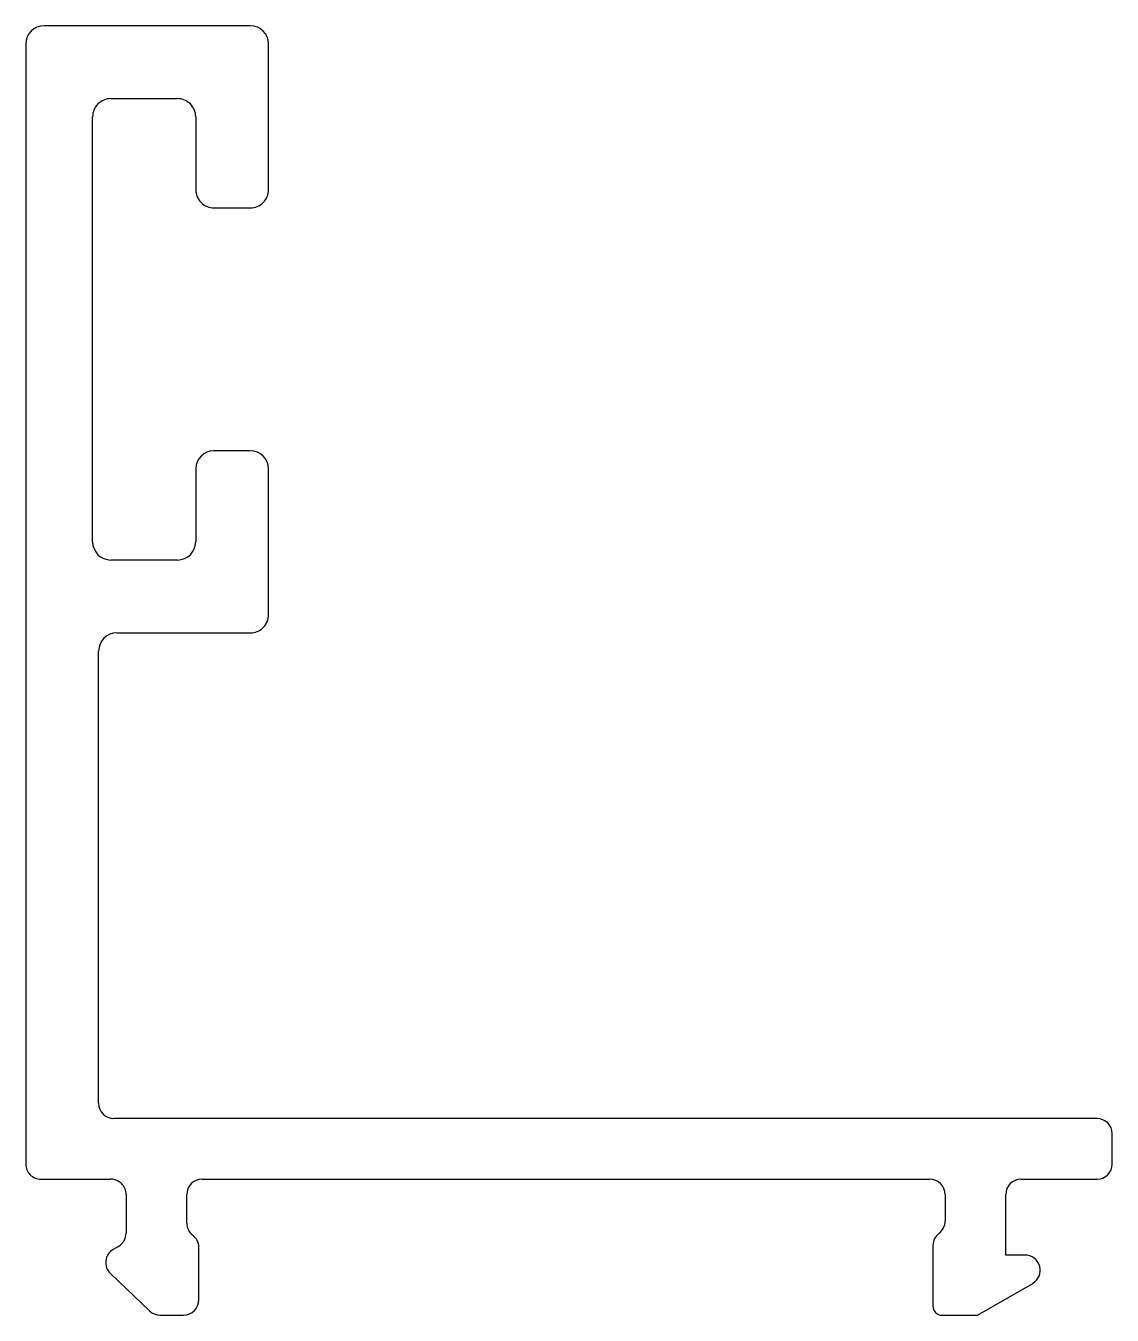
# Model space of a CAD drawing. Extents: x 436.2 to 454.1, y 513.2 to 534.4.
import ezdxf

# ---------------------------------------------------------------- set-up
doc = ezdxf.new("R2010")
doc.units = 0
doc.layers.get('0').update_dxf_attribs({"linetype": 'CONTINUOUS'})

msp = doc.modelspace()

# ---------------------------------------------------------------- linework, layer by layer
for p, q in [((439.866, 534.404), (436.467, 534.404)), ((436.166, 534.104), (436.166, 515.654)), ((440.166, 531.704), (440.166, 534.104)), ((437.567, 533.204), (438.666, 533.204)), ((437.266, 525.904), (437.266, 532.904)), ((438.966, 532.904), (438.966, 531.704)), ((439.267, 531.404), (439.866, 531.404)), ((439.866, 527.404), (439.267, 527.404)), ((438.966, 527.104), (438.966, 525.904)), ((440.166, 524.704), (440.166, 527.104)), ((438.666, 525.604), (437.567, 525.604)), ((437.667, 524.404), (439.866, 524.404)), ((437.366, 516.654), (437.366, 524.104)), ((453.816, 516.404), (437.616, 516.404)), ((454.066, 515.654), (454.066, 516.154)), ((436.416, 515.404), (437.569, 515.404)), ((439.069, 515.404), (451.063, 515.404)), ((452.563, 515.404), (453.816, 515.404)), ((437.819, 515.154), (437.819, 514.514)), ((438.819, 514.679), (438.819, 515.154)), ((451.313, 515.154), (451.313, 514.714)), ((452.313, 514.154), (452.313, 515.154)), ((437.694, 514.297), (437.608, 514.248)), ((439.017, 513.416), (439.017, 514.281)), ((451.113, 514.314), (451.113, 513.314)), ((452.631, 514.154), (452.313, 514.154)), ((437.561, 513.851), (438.204, 513.235)), ((451.848, 513.164), (452.756, 513.688)), ((438.377, 513.166), (438.767, 513.166)), ((451.263, 513.164), (451.848, 513.164))]:
    msp.add_line(p, q)
for centre, radius, start, end in [((436.467, 534.104), 0.3, 90.0032, 179.9852), ((439.866, 534.104), 0.3, 0.0148, 89.9968), ((437.567, 532.904), 0.3, 90.0032, 180.0085), ((438.666, 532.904), 0.3, 359.9915, 89.9968), ((439.267, 531.704), 0.3, 179.9915, 270.0026), ((439.866, 531.704), 0.3, 270.0032, 0.0085), ((439.267, 527.104), 0.3, 89.9974, 179.9852), ((439.866, 527.104), 0.3, 0.0148, 89.9968), ((437.567, 525.904), 0.3, 180.0148, 269.9968), ((438.666, 525.904), 0.3, 270.0032, 359.9852), ((439.866, 524.704), 0.3, 270.0032, 0.0085), ((437.667, 524.104), 0.3, 90.0032, 179.9852), ((437.616, 516.654), 0.25, 180, 270), ((453.816, 516.154), 0.25, 360, 90), ((436.416, 515.654), 0.25, 180, 270.0001), ((453.816, 515.654), 0.25, 270, 360), ((437.569, 515.154), 0.25, 360, 90.0001), ((439.069, 515.154), 0.25, 90, 180), ((451.063, 515.154), 0.25, 360, 90), ((452.563, 515.154), 0.25, 90, 180), ((439.069, 514.679), 0.25, 180.0045, 232.7895), ((451.063, 514.714), 0.25, 306.8686, 0.0001), ((437.569, 514.514), 0.25, 300, 0.0106), ((438.767, 514.281), 0.25, 360, 52.7908), ((451.363, 514.314), 0.25, 126.8677, 179.9755), ((437.733, 514.031), 0.25, 120.0039, 226.2925), ((452.63, 513.904), 0.25, 300.0347, 89.97), ((438.767, 513.416), 0.25, 270, 360), ((438.377, 513.416), 0.25, 226.3147, 270.0126), ((451.263, 513.314), 0.15, 179.9678, 269.9973)]:
    msp.add_arc(centre, radius, start, end)

doc.saveas('drawing.dxf')
